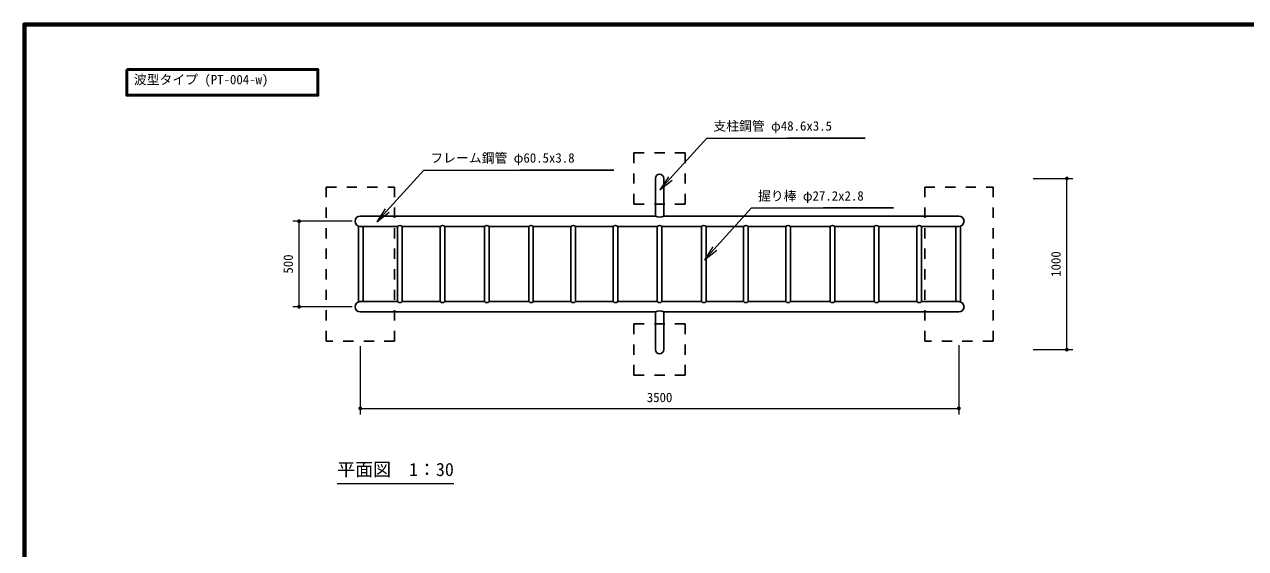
# Model space of a CAD drawing. Units: millimetres at full size, sheet at 1:30. Extents: x 450 to 12150, y 450 to 8460.
# Drawn here: x 450 to 7591, y 5397 to 8460 of the extents above; entities that cross this region are included whole.
import ezdxf
from ezdxf.enums import TextEntityAlignment as Align

# ---------------------------------------------------------------- set-up
doc = ezdxf.new("R2010")
doc.units = ezdxf.units.MM
doc.header["$LTSCALE"] = 30
doc.linetypes.add('USER1', pattern=[4, 2, -2])
for name, color, linetype, lineweight in [('D-STR-DIM\u3000寸法線、寸法値', 7, 'Continuous', 13), ('D-STR-HTXT\u3000旗上げ', 7, 'Continuous', 13), ('D-STR-TXT\u3000文字列', 7, 'Continuous', 13), ('D-STR\u3000構造物外形線', 1, 'Continuous', 25), ('D-TTL', 7, 'Continuous', 70), ('D-TTL-FRAM\u3000タイトル枠、凡例図枠', 2, 'Continuous', 50)]:
    doc.layers.add(name, color=color, linetype=linetype, lineweight=lineweight)
doc.styles.add('ＭＳ ゴシック', font='')
doc.styles.get('ＭＳ ゴシック').set_extended_font_data('MS Gothic')

# ---------------------------------------------------------------- blocks, each defined once
blk = doc.blocks.new('filled_dot')
at = {"color": 0, "linetype": 'Continuous', "lineweight": -2, "const_width": 1.25}
blk.add_lwpolyline([(-0.625, 0, 1), (0.625, 0, 1)], format="xyb", close=True, dxfattribs=at)
blk = doc.blocks.new('open_arrow')
at = {"color": 0, "linetype": 'Continuous', "lineweight": -2}
blk.add_lwpolyline([(7.5, 1.25), (0, 0), (7.5, -1.25)], dxfattribs=at)

msp = doc.modelspace()

# ---------------------------------------------------------------- linework, layer by layer
at = {"layer": 'D-STR-DIM\u3000寸法線、寸法値'}
for p, q in [((6347.93, 7559.75), (6581.68, 7559.75)), ((6545.68, 6559.75), (6545.68, 7559.75)), ((2365.92, 7309.75), (2020.41, 7309.75)), ((2056.41, 6809.75), (2056.41, 7309.75)), ((2365.92, 6809.75), (2020.41, 6809.75)), ((2414.17, 6580.4), (2414.17, 6180.05)), ((5914.17, 6585.4), (5914.17, 6180.05)), ((6347.93, 6559.75), (6581.68, 6559.75)), ((2414.17, 6216.05), (5914.17, 6216.05))]:
    msp.add_line(p, q, dxfattribs=at)
at = {"layer": 'D-STR-HTXT\u3000旗上げ'}
for points in [[(4166.41, 7492.49), (4440.12, 7796), (4452.12, 7796), (5366.89, 7796), (4909.5, 7796)], [(2511.29, 7305.74), (2784.99, 7609.24), (2796.99, 7609.24), (3896.48, 7609.24), (3346.74, 7609.24)], [(4427.17, 7083.85), (4700.87, 7387.36), (4712.87, 7387.36), (5532.1, 7387.36), (5122.48, 7387.36)]]:
    msp.add_lwpolyline(points, dxfattribs=at)
at = {"layer": 'D-STR-TXT\u3000文字列'}
msp.add_line((2279.05, 5776.45), (2961.55, 5776.45), dxfattribs=at)
at = {"layer": 'D-STR\u3000構造物外形線'}
for p, q in [((4139.87, 7559.75), (4139.87, 7340)), ((4188.47, 7559.75), (4188.47, 7340)), ((2413.92, 7340), (4139.87, 7340)), ((4188.47, 7340), (5914.42, 7340)), ((2404.28, 6838.43), (2404.28, 7281.08)), ((2631.97, 7279.5), (2413.92, 7279.5)), ((2431.48, 6840), (2431.48, 7279.5)), ((2631.97, 6840), (2631.97, 7279.5)), ((2659.17, 6840), (2659.17, 7279.5)), ((2881.77, 7279.5), (2659.17, 7279.5)), ((2881.77, 6840), (2881.77, 7279.5)), ((2908.97, 6840), (2908.97, 7279.5)), ((3139.99, 7279.5), (2908.97, 7279.5)), ((3139.99, 6840), (3139.99, 7279.5)), ((3167.19, 6840), (3167.19, 7279.5)), ((3398.69, 7279.5), (3167.19, 7279.5)), ((3398.69, 6840), (3398.69, 7279.5)), ((3425.89, 6840), (3425.89, 7279.5)), ((3645.75, 7279.5), (3425.89, 7279.5)), ((3645.75, 6840), (3645.75, 7279.5)), ((3892.1, 7279.5), (3672.95, 7279.5)), ((3672.95, 6840), (3672.95, 7279.5)), ((3892.1, 6840), (3892.1, 7279.5)), ((3919.3, 6840), (3919.3, 7279.5)), ((4150.57, 7279.5), (3919.3, 7279.5)), ((4150.57, 6840), (4150.57, 7279.5)), ((4150.57, 6840), (4150.57, 7279.5)), ((4177.77, 6839.81), (4177.77, 7279.5)), ((4177.77, 6840), (4177.77, 7279.5)), ((4177.77, 7279.5), (4409.04, 7279.5)), ((4409.04, 6840), (4409.04, 7279.5)), ((4436.24, 6840), (4436.24, 7279.5)), ((4436.24, 7279.5), (4655.38, 7279.5)), ((4655.38, 6840), (4655.38, 7279.5)), ((4682.58, 6840), (4682.58, 7279.5)), ((4682.58, 7279.5), (4902.44, 7279.5)), ((4902.44, 6840), (4902.44, 7279.5)), ((4929.64, 7279.5), (5161.15, 7279.5)), ((4929.64, 6840), (4929.64, 7279.5)), ((5161.15, 6840), (5161.15, 7279.5)), ((5188.35, 6840), (5188.35, 7279.5)), ((5188.35, 7279.5), (5419.36, 7279.5)), ((5419.36, 6840), (5419.36, 7279.5)), ((5446.56, 6840), (5446.56, 7279.5)), ((5446.56, 7279.5), (5669.17, 7279.5)), ((5669.17, 6840), (5669.17, 7279.5)), ((5696.37, 6840), (5696.37, 7279.5)), ((5696.37, 7279.5), (5824.17, 7279.5)), ((5728.61, 7279.5), (5914.42, 7279.5)), ((5896.85, 6840), (5896.85, 7279.5)), ((5924.05, 6838.43), (5924.05, 7281.08)), ((2631.97, 6840), (2413.92, 6840)), ((2881.77, 6840), (2659.17, 6840)), ((3139.99, 6840), (2908.97, 6840)), ((3398.69, 6840), (3167.19, 6840)), ((3645.75, 6840), (3425.89, 6840)), ((3892.1, 6840), (3672.95, 6840)), ((4150.57, 6840), (3919.3, 6840)), ((4177.77, 6840), (4409.04, 6840)), ((4436.24, 6840), (4655.38, 6840)), ((4682.58, 6840), (4902.44, 6840)), ((4929.64, 6840), (5161.15, 6840)), ((5188.35, 6840), (5419.36, 6840)), ((5446.56, 6840), (5669.17, 6840)), ((5696.37, 6840), (5824.17, 6840)), ((5728.41, 6840), (5914.42, 6840)), ((2413.92, 6779.5), (4139.87, 6779.5)), ((4139.87, 6559.75), (4139.87, 6779.5)), ((4188.47, 6779.5), (5914.42, 6779.5)), ((4188.47, 6559.75), (4188.47, 6779.5))]:
    msp.add_line(p, q, dxfattribs=at)
at = {"layer": 'D-STR\u3000構造物外形線', "linetype": 'USER1'}
for points in [[(4014.17, 7709.75), (4314.17, 7709.75), (4314.17, 7409.75), (4014.17, 7409.75)], [(2214.42, 7509.75), (2614.42, 7509.75), (2614.42, 6609.75), (2214.42, 6609.75)], [(5714.42, 7509.75), (6114.42, 7509.75), (6114.42, 6609.75), (5714.42, 6609.75)], [(4014.17, 6409.75), (4314.17, 6409.75), (4314.17, 6709.75), (4014.17, 6709.75)]]:
    msp.add_lwpolyline(points, close=True, dxfattribs=at)
at = {"layer": 'D-STR\u3000構造物外形線'}
for centre, radius, start, end in [((4164.17, 7559.75), 24.3, 0, 180), ((2413.92, 7309.75), 30.25, 90, 270), ((2645.57, 7265.65), 19.41, 45.52598, 134.47402), ((2895.37, 7265.65), 19.41, 45.52598, 134.47402), ((3153.59, 7265.65), 19.41, 45.52598, 134.47402), ((3412.29, 7265.65), 19.41, 45.52598, 134.47402), ((3659.35, 7265.65), 19.41, 45.52598, 134.47402), ((3905.5, 7265.65), 19.41, 45.52598, 134.47402), ((4164.17, 7380.03), 46.82, 238.73608, 301.26392), ((4164.17, 7265.65), 19.41, 45.52598, 134.47402), ((4422.84, 7265.65), 19.41, 45.52598, 134.47402), ((4668.98, 7265.65), 19.41, 45.52598, 134.47402), ((4916.04, 7265.65), 19.41, 45.52598, 134.47402), ((5174.75, 7265.65), 19.41, 45.52598, 134.47402), ((5432.96, 7265.65), 19.41, 45.52598, 134.47402), ((5682.77, 7265.65), 19.41, 45.52598, 134.47402), ((5914.42, 7309.75), 30.25, 270, 90), ((2413.92, 6809.75), 30.25, 90, 270), ((2645.77, 6853.85), 19.41, 225.52598, 314.47402), ((2895.57, 6853.85), 19.41, 225.52598, 314.47402), ((3153.79, 6853.85), 19.41, 225.52598, 314.47402), ((3412.49, 6853.85), 19.41, 225.52598, 314.47402), ((3659.55, 6853.85), 19.41, 225.52598, 314.47402), ((3905.7, 6853.85), 19.41, 225.52598, 314.47402), ((4164.17, 6739.48), 46.82, 58.73608, 121.26392), ((4164.37, 6853.66), 19.41, 224.69377, 314.47402), ((4422.64, 6853.85), 19.41, 225.52598, 314.47402), ((4668.78, 6853.85), 19.41, 225.52598, 314.47402), ((4915.84, 6853.85), 19.41, 225.52598, 314.47402), ((5174.55, 6853.85), 19.41, 225.52598, 314.47402), ((5432.76, 6853.85), 19.41, 225.52598, 314.47402), ((5682.57, 6853.85), 19.41, 225.52598, 314.47402), ((5914.42, 6809.75), 30.25, 270, 90), ((4164.17, 6559.75), 24.3, 180, 0)]:
    msp.add_arc(centre, radius, start, end, dxfattribs=at)
at = {"layer": 'D-TTL'}
msp.add_lwpolyline([(450, 450), (450, 8460), (12150, 8460), (12150, 450)], close=True, dxfattribs=at)
at = {"layer": 'D-TTL-FRAM\u3000タイトル枠、凡例図枠'}
msp.add_lwpolyline([(1048.63, 8195.68), (2166.39, 8195.68), (2166.39, 8046.01), (1048.63, 8046.01)], close=True, dxfattribs=at)

# ---------------------------------------------------------------- block references
at = {"layer": 'D-STR-DIM\u3000寸法線、寸法値', "xscale": 9, "yscale": 9}
for p, rotation in [((6545.68, 7559.75), 270), ((2056.41, 7309.75), 270), ((2056.41, 6809.75), 90), ((6545.68, 6559.75), 90), ((5914.17, 6216.05), 180)]:
    msp.add_blockref('filled_dot', p, dxfattribs=dict(at, rotation=rotation))
msp.add_blockref('filled_dot', (2414.17, 6216.05), dxfattribs=at)
at = {"layer": 'D-STR-HTXT\u3000旗上げ', "xscale": 12, "yscale": 12, "rotation": 48}
for p in [(4166.41, 7492.49), (2511.29, 7305.74), (4427.17, 7083.85)]:
    msp.add_blockref('open_arrow', p, dxfattribs=at)

# ---------------------------------------------------------------- texts
at = {"layer": 'D-STR-DIM\u3000寸法線、寸法値', "style": 'ＭＳ ゴシック'}
for s, p in [('500', (1992.28, 7059.75)), ('1000', (6481.55, 7059.75))]:
    msp.add_text(s, height=54.99, rotation=90, dxfattribs=at).set_placement(p, align=Align.MIDDLE_CENTER)
msp.add_text('3500', height=54.99, dxfattribs=at).set_placement((4164.17, 6280.19), align=Align.MIDDLE_CENTER)
at = {"layer": 'D-STR-HTXT\u3000旗上げ', "style": 'ＭＳ ゴシック'}
for s, p in [('支柱鋼管 φ48.6x3.5', (4478.75, 7822.63)), ('フレーム鋼管 φ60.5x3.8', (2823.63, 7635.88)), ('握り棒 φ27.2x2.8', (4739.5, 7413.99))]:
    msp.add_text(s, height=54.99, dxfattribs=at).set_placement(p, align=Align.BOTTOM_LEFT)
at = {"layer": 'D-STR-TXT\u3000文字列', "style": 'ＭＳ ゴシック'}
msp.add_text('波型タイプ (PT-004-w)', height=54.99, dxfattribs=at).set_placement((1089.92, 8165.3), align=Align.TOP_LEFT)
msp.add_text('平面図\u30001：30', height=76.98, dxfattribs=at).set_placement((2279.05, 5797.45), align=Align.BOTTOM_LEFT)

doc.saveas('drawing.dxf')
